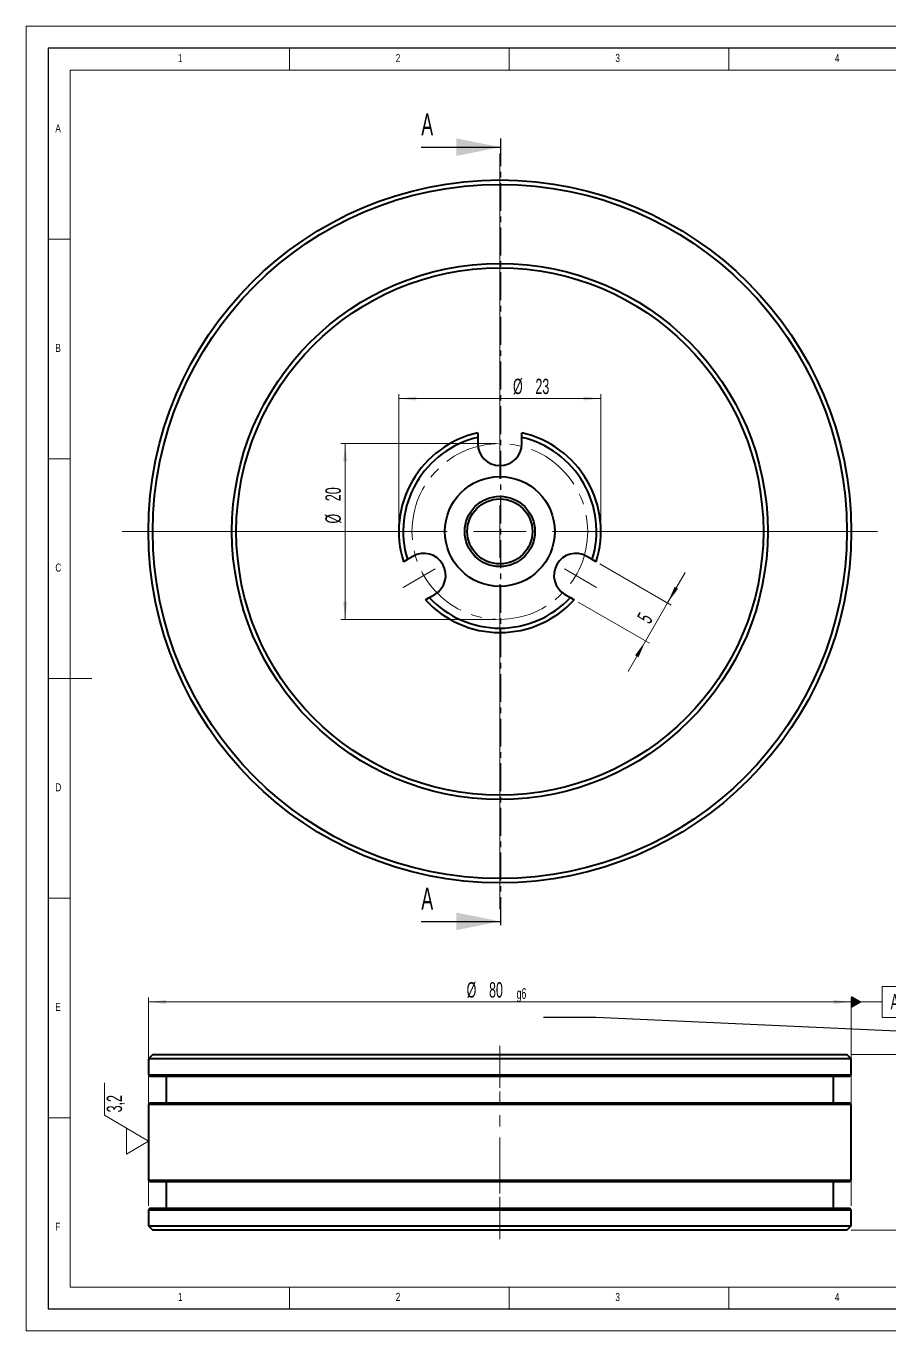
# Model space of a CAD drawing. Header units: millimetres. Extents: x 0 to 420, y 0 to 297.
# Drawn here: x 0 to 196.7, y 0 to 297 of the extents above; entities that cross this region are included whole.
import ezdxf

# ---------------------------------------------------------------- set-up
doc = ezdxf.new("R2010")
doc.units = ezdxf.units.MM
doc.linetypes.add('CENTER', pattern=[10.16, 6.35, -1.27, 1.27, -1.27])
doc.linetypes.add('CENTERX2', pattern=[20.32, 12.7, -2.54, 2.54, -2.54])
doc.styles.add('SLDTEXTSTYLE0', font='TXT', dxfattribs={"width": 0.605})
doc.styles.add('SLDTEXTSTYLE3', font='TXT', dxfattribs={"width": 0.75})
doc.dimstyles.new('SLDDIMSTYLE0', dxfattribs={"dimtxt": 3.5, "dimasz": 4, "dimexe": 0, "dimexo": 0.0625, "dimgap": 0.875, "dimtad": 1, "dimlfac": 0.5, "dimrnd": 1e-09, "dimzin": 12, "dimdsep": 46, "dimtxsty": 'SLDTEXTSTYLE0', "dimsah": 1, "dimcen": 0.09, "dimadec": 0, "dimazin": 0, "dimtfac": 1, "dimtofl": 0, "dimtmove": 0, "dimatfit": 3, "dimfxl": 1, "dimfrac": 2, "dimtolj": 1, "dimtzin": 12, "dimarcsym": 0})
doc.dimstyles.new('SLDDIMSTYLE1', dxfattribs={"dimtxt": 3.5, "dimasz": 4, "dimexe": 0, "dimexo": 0.0625, "dimgap": 0.875, "dimtad": 1, "dimlfac": 0.5, "dimrnd": 1e-09, "dimzin": 12, "dimdsep": 46, "dimtxsty": 'SLDTEXTSTYLE0', "dimsah": 1, "dimcen": 0.09, "dimadec": 0, "dimazin": 0, "dimtfac": 1, "dimtofl": 0, "dimtmove": 0, "dimatfit": 3, "dimfxl": 1, "dimfrac": 2, "dimtolj": 1, "dimtzin": 12, "dimarcsym": 0})
doc.dimstyles.new('SLDDIMSTYLE2', dxfattribs={"dimtxt": 3.5, "dimasz": 4, "dimexe": 0, "dimexo": 0.0625, "dimgap": 0.875, "dimtad": 1, "dimlfac": 0.5, "dimrnd": 1e-09, "dimzin": 12, "dimdsep": 46, "dimtxsty": 'SLDTEXTSTYLE0', "dimsah": 1, "dimcen": 0.09, "dimadec": 0, "dimazin": 0, "dimtfac": 1, "dimtofl": 0, "dimtmove": 0, "dimatfit": 3, "dimfxl": 1, "dimfrac": 2, "dimtolj": 1, "dimtzin": 12, "dimarcsym": 0})
doc.dimstyles.new('SLDDIMSTYLE3', dxfattribs={"dimtxt": 3.5, "dimasz": 4, "dimexe": 0, "dimexo": 0.0625, "dimgap": 0.875, "dimtad": 1, "dimlfac": 0.5, "dimrnd": 1e-09, "dimzin": 12, "dimdsep": 46, "dimtxsty": 'SLDTEXTSTYLE0', "dimsah": 1, "dimcen": 0.09, "dimadec": 0, "dimazin": 0, "dimtol": 1, "dimtp": 0.02, "dimtm": 0.02, "dimtfac": 1, "dimtofl": 0, "dimtmove": 0, "dimatfit": 3, "dimfxl": 1, "dimfrac": 2, "dimtolj": 1, "dimarcsym": 0})
doc.dimstyles.new('SLDDIMSTYLE5', dxfattribs={"dimtxt": 0, "dimasz": 4, "dimexe": 0, "dimexo": 0.0625, "dimgap": 0, "dimtad": 0, "dimtih": 1, "dimtoh": 1, "dimdec": 0, "dimrnd": 1e-09, "dimzin": 0, "dimdsep": 46, "dimtxsty": 'Standard', "dimblk1": 'NONE', "dimblk2": 'NONE', "dimsah": 1, "dimcen": 0.09, "dimadec": 0, "dimazin": 0, "dimtfac": 4, "dimtdec": 0, "dimtofl": 0, "dimtmove": 0, "dimatfit": 3, "dimldrblk": 'NONE', "dimfxl": 1, "dimfrac": 2, "dimtolj": 1, "dimtzin": 0, "dimarcsym": 0})

# ---------------------------------------------------------------- blocks, each defined once
blk = doc.blocks.new('*D11')
at = {"color": 7, "linetype": 'Continuous', "lineweight": 15}
for p, q in [((106.87, 201.97), (71.65, 201.97)), ((72.65, 161.97), (72.65, 201.97)), ((106.87, 161.97), (71.65, 161.97))]:
    blk.add_line(p, q, dxfattribs=at)
for points in [[(72.65, 201.97), (72.2, 197.97), (73.1, 197.97)], [(72.65, 161.97), (73.1, 165.97), (72.2, 165.97)]]:
    blk.add_solid(points, dxfattribs=at)
at = {"color": 7, "linetype": 'Continuous', "lineweight": 15, "char_height": 3.5, "attachment_point": 1, "rotation": 90, "style": 'SLDTEXTSTYLE0'}
for s, insert in [('20', (68.14, 188.88)), ('%%c', (68.14, 183.78))]:
    blk.add_mtext(s, dxfattribs=dict(at, insert=insert))
blk = doc.blocks.new('*D12')
at = {"color": 7, "linetype": 'Continuous', "lineweight": 15}
for p, q in [((130.67, 174.58), (146.91, 165.2)), ((146.05, 165.7), (150.05, 172.63)), ((125.67, 165.92), (141.91, 156.54)), ((141.05, 157.04), (146.05, 165.7)), ((141.05, 157.04), (137.05, 150.11))]:
    blk.add_line(p, q, dxfattribs=at)
for points in [[(146.05, 165.7), (148.44, 168.94), (147.66, 169.39)], [(141.05, 157.04), (138.66, 153.8), (139.44, 153.35)]]:
    blk.add_solid(points, dxfattribs=at)
at = {"color": 7, "linetype": 'Continuous', "lineweight": 15, "insert": (138.97, 162.47), "char_height": 3.5, "attachment_point": 1, "rotation": 60, "style": 'SLDTEXTSTYLE0'}
blk.add_mtext('5', dxfattribs=at)
blk = doc.blocks.new('*D13')
at = {"color": 7, "linetype": 'Continuous', "lineweight": 15}
for p, q in [((84.87, 182.97), (84.87, 213.23)), ((84.87, 212.23), (130.87, 212.23)), ((130.87, 182.97), (130.87, 213.23))]:
    blk.add_line(p, q, dxfattribs=at)
for points in [[(84.87, 212.23), (88.87, 211.78), (88.87, 212.68)], [(130.87, 212.23), (126.87, 212.68), (126.87, 211.78)]]:
    blk.add_solid(points, dxfattribs=at)
at = {"color": 7, "linetype": 'Continuous', "lineweight": 15, "char_height": 3.5, "attachment_point": 1, "style": 'SLDTEXTSTYLE0'}
for s, insert in [('%%c', (110.87, 216.75)), ('23', (115.97, 216.75))]:
    blk.add_mtext(s, dxfattribs=dict(at, insert=insert))
blk = doc.blocks.new('SW_CENTERMARKSYMBOL_0')
at = {"color": 0, "linetype": 'Continuous', "lineweight": 0}
for p, q in [((0, 12), (0, 86)), ((0, 0), (0, 6)), ((-12, 0), (-86, 0)), ((0, 0), (-6, 0)), ((0, 0), (0, -6)), ((0, 0), (6, 0)), ((12, 0), (86, 0)), ((0, -12), (0, -86))]:
    blk.add_line(p, q, dxfattribs=at)
blk = doc.blocks.new('SW_CENTERMARKSYMBOL_1')
at = {"color": 0, "linetype": 'Continuous', "lineweight": 0}
for p, q in [((0, 12), (0, 16.75)), ((0, 0), (0, 6)), ((-12, 0), (-16.75, 0)), ((0, 0), (-6, 0)), ((0, 0), (0, -6)), ((0, 0), (6, 0)), ((12, 0), (16.75, 0)), ((0, -12), (0, -16.75))]:
    blk.add_line(p, q, dxfattribs=at)
blk = doc.blocks.new('*D16')
at = {"color": 7, "linetype": 'Continuous', "lineweight": 15}
for p, q in [((27.87, 28.52), (27.87, 75.88)), ((27.87, 74.88), (117.79, 74.88)), ((27.87, 74.88), (187.87, 74.88)), ((187.87, 28.52), (187.87, 75.88))]:
    blk.add_line(p, q, dxfattribs=at)
for points in [[(27.87, 74.88), (31.87, 74.43), (31.87, 75.33)], [(187.87, 74.88), (183.87, 75.33), (183.87, 74.43)]]:
    blk.add_solid(points, dxfattribs=at)
at = {"color": 7, "linetype": 'Continuous', "lineweight": 15, "attachment_point": 1, "style": 'SLDTEXTSTYLE0'}
for s, insert, char_height in [('%%c', (100.31, 79.39), 3.5), ('80', (105.41, 79.39), 3.5), ('g6', (111.69, 78.04), 2.45)]:
    blk.add_mtext(s, dxfattribs=dict(at, insert=insert, char_height=char_height))
blk = doc.blocks.new('*D17')
at = {"color": 7, "linetype": 'Continuous', "lineweight": 15}
for p, q in [((187.87, 62.92), (207.87, 62.92)), ((206.87, 62.92), (206.87, 22.92)), ((187.87, 22.92), (207.87, 22.92))]:
    blk.add_line(p, q, dxfattribs=at)
for points in [[(206.87, 62.92), (206.42, 58.92), (207.32, 58.92)], [(206.87, 22.92), (207.32, 26.92), (206.42, 26.92)]]:
    blk.add_solid(points, dxfattribs=at)
at = {"color": 7, "linetype": 'Continuous', "lineweight": 15, "attachment_point": 1, "rotation": 90, "style": 'SLDTEXTSTYLE0'}
for s, insert, char_height in [('±0,02', (203.41, 42.26), 2.45), ('20', (202.35, 35.58), 3.5)]:
    blk.add_mtext(s, dxfattribs=dict(at, insert=insert, char_height=char_height))
blk = doc.blocks.new('_NONE')
blk = doc.blocks.new('SW_SFSYMBOL_0')
at = {"color": 0, "linetype": 'Continuous', "lineweight": 0}
for p, q in [((-5, -0.65), (-5, 6.68)), ((5, -6.54), (-5, -0.65)), ((0, -3.6), (0, -9.49)), ((5, -6.54), (0, -9.49))]:
    blk.add_line(p, q, dxfattribs=at)
at = {"color": 0, "linetype": 'Continuous', "lineweight": 0, "insert": (-4.51, 0), "char_height": 3.5, "attachment_point": 1, "rotation": 90, "style": 'SLDTEXTSTYLE0'}
blk.add_mtext('3,2', dxfattribs=at)
blk = doc.blocks.new('SW_DATUMTAG_0')
at = {"color": 0, "linetype": 'Continuous', "lineweight": 0}
for p, q in [((-1.9, -0.81), (-1.9, 6.19)), ((-1.9, 6.19), (5.1, 6.19)), ((5.1, 6.19), (5.1, -0.81)), ((-8.98, 2.69), (-1.9, 2.69)), ((5.1, -0.81), (-1.9, -0.81))]:
    blk.add_line(p, q, dxfattribs=at)
blk.add_solid([(-8.98, 1.29), (-8.98, 4.09), (-6.53, 2.69)], dxfattribs=at)
at = {"color": 0, "linetype": 'Continuous', "lineweight": 0, "insert": (0, 4.51, 0.2), "char_height": 3.5, "attachment_point": 1, "style": 'SLDTEXTSTYLE0'}
blk.add_mtext('A', dxfattribs=at)

msp = doc.modelspace()

# ---------------------------------------------------------------- linework, layer by layer
at = {"color": 7, "linetype": 'Continuous', "lineweight": 0}
for p, q in [((0, 297), (0, 0.017)), ((420, 297), (0, 297)), ((60, 287), (60, 292)), ((110, 292), (110, 287)), ((160, 287), (160, 292)), ((410, 287), (10, 287)), ((10, 287), (10, 10)), ((10, 248.5), (5, 248.5)), ((5, 198.5), (10, 198.5)), ((5, 148.5), (15, 148.5)), ((5, 98.5), (10, 98.5)), ((10, 48.5), (5, 48.5)), ((10, 10), (227.8, 10)), ((60, 5), (60, 10)), ((110, 10), (110, 5)), ((160, 5), (160, 10)), ((0, 0.017), (419.733, 0.02))]:
    msp.add_line(p, q, dxfattribs=at)
at = {"color": 7, "linetype": 'Continuous', "lineweight": 30}
for p, q in [((415, 292), (5, 292)), ((5, 292), (5, 5.017)), ((89.982, 269.442), (107.982, 269.442)), ((89.982, 93.234), (107.982, 93.234)), ((5, 5.017), (227.8, 5.017))]:
    msp.add_line(p, q, dxfattribs=at)
at = {"color": 7, "linetype": 'CENTER', "lineweight": 30}
msp.add_line((107.982, 271.442), (107.982, 91.234), dxfattribs=at)
at = {"color": 7, "linetype": 'Continuous', "lineweight": 40}
for p, q in [((102.865, 204.423), (102.865, 203.397)), ((102.865, 203.397), (102.865, 201.973)), ((112.865, 203.397), (112.865, 204.423)), ((112.865, 201.973), (112.865, 203.397)), ((86.811, 175.591), (85.923, 175.078)), ((88.045, 176.303), (86.811, 175.591)), ((128.919, 175.591), (127.686, 176.303)), ((129.807, 175.078), (128.919, 175.591)), ((90.923, 166.418), (91.811, 166.931)), ((91.811, 166.931), (93.045, 167.643)), ((122.686, 167.643), (123.919, 166.931)), ((123.919, 166.931), (124.807, 166.418)), ((28.865, 62.92), (27.865, 61.92)), ((28.865, 62.92), (186.865, 62.92)), ((187.865, 61.92), (186.865, 62.92)), ((27.865, 61.92), (27.865, 58.32)), ((187.865, 61.92), (27.865, 61.92)), ((187.865, 58.32), (187.865, 61.92)), ((27.865, 58.32), (28.265, 57.92)), ((27.865, 58.32), (187.865, 58.32)), ((187.465, 57.92), (28.265, 57.92)), ((31.865, 57.92), (31.865, 51.92)), ((183.865, 51.92), (183.865, 57.92)), ((187.465, 57.92), (187.865, 58.32)), ((28.265, 51.92), (27.865, 51.52)), ((27.865, 51.52), (27.865, 34.32)), ((187.865, 51.52), (27.865, 51.52)), ((28.265, 51.92), (187.465, 51.92)), ((187.865, 51.52), (187.465, 51.92)), ((187.865, 34.32), (187.865, 51.52)), ((27.865, 34.32), (28.265, 33.92)), ((27.865, 34.32), (187.865, 34.32)), ((187.465, 33.92), (28.265, 33.92)), ((31.865, 33.92), (31.865, 27.92)), ((183.865, 27.92), (183.865, 33.92)), ((187.465, 33.92), (187.865, 34.32)), ((28.265, 27.92), (27.865, 27.52)), ((27.865, 27.52), (27.865, 23.92)), ((187.865, 27.52), (27.865, 27.52)), ((28.265, 27.92), (187.465, 27.92)), ((187.865, 27.52), (187.465, 27.92)), ((187.865, 23.92), (187.865, 27.52)), ((27.865, 23.92), (28.865, 22.92)), ((27.865, 23.92), (187.865, 23.92)), ((186.865, 22.92), (187.865, 23.92)), ((186.865, 22.92), (28.865, 22.92))]:
    msp.add_line(p, q, dxfattribs=at)
at = {"color": 7, "linetype": 'CENTERX2', "lineweight": 0}
for p, q in [((85.825, 169.248), (93.143, 173.473)), ((122.588, 173.473), (129.905, 169.248)), ((107.865, 55.32), (107.865, 64.92)), ((107.865, 31.32), (107.865, 54.52)), ((107.865, 20.92), (107.865, 30.52))]:
    msp.add_line(p, q, dxfattribs=at)
at = {"color": 7, "linetype": 'Continuous', "lineweight": 40}
for radius in [80, 79, 61, 60, 12.5, 8, 7.4]:
    msp.add_circle((107.865, 181.973), radius, dxfattribs=at)
at = {"color": 7, "linetype": 'CENTERX2', "lineweight": 0}
msp.add_circle((107.865, 181.973), 20, dxfattribs=at)
at = {"color": 7, "linetype": 'Continuous', "lineweight": 40}
for centre, radius, start, end in [((107.865, 181.973), 23, 102.55586, 197.44414), ((107.865, 181.973), 22, 103.13656, 196.86344), ((107.865, 201.973), 5, 180, 0), ((107.865, 181.973), 23, 342.55586, 77.44414), ((107.865, 181.973), 22, 343.13656, 76.86344), ((90.545, 171.973), 5, 300, 120), ((125.186, 171.973), 5, 60, 240), ((107.865, 181.973), 23, 222.55586, 317.44414), ((107.865, 181.973), 22, 223.13656, 316.86344)]:
    msp.add_arc(centre, radius, start, end, dxfattribs=at)
at = {"color": 7, "linetype": 'Continuous', "lineweight": 30}
for points in [[(107.982, 269.442), (97.982, 271.442), (97.982, 267.442)], [(107.982, 93.234), (97.982, 95.234), (97.982, 91.234)]]:
    msp.add_solid(points, dxfattribs=at)

# ---------------------------------------------------------------- block references
at = {"color": 7, "linetype": 'Continuous', "lineweight": 0}
for name, p in [('SW_CENTERMARKSYMBOL_0', (107.865, 181.973)), ('SW_CENTERMARKSYMBOL_1', (107.865, 181.973)), ('SW_DATUMTAG_0', (196.846, 72.193)), ('SW_SFSYMBOL_0', (22.865, 49.768))]:
    msp.add_blockref(name, p, dxfattribs=at)

# ---------------------------------------------------------------- texts
at = {"color": 7, "linetype": 'Continuous', "lineweight": 0, "char_height": 1.852, "attachment_point": 1, "style": 'SLDTEXTSTYLE3'}
for s, insert in [('1', (34.583, 290.668)), ('2', (84.167, 290.668)), ('3', (134.167, 290.668)), ('4', (184.167, 290.668)), ('A', (6.667, 274.668)), ('B', (6.667, 224.668)), ('C', (6.667, 174.668)), ('D', (6.667, 124.668)), ('E', (6.667, 74.668)), ('F', (6.667, 24.668)), ('1', (34.583, 8.668)), ('2', (84.167, 8.668)), ('3', (134.167, 8.668)), ('4', (184.167, 8.668))]:
    msp.add_mtext(s, dxfattribs=dict(at, insert=insert))
at = {"color": 7, "linetype": 'Continuous', "char_height": 5, "attachment_point": 1, "style": 'SLDTEXTSTYLE0'}
for insert in [(89.982, 277.11), (89.982, 100.902)]:
    msp.add_mtext('A', dxfattribs=dict(at, insert=insert))

# ---------------------------------------------------------------- dimensions: what is measured, and where the dimension line sits
at = {"color": 7, "linetype": 'Continuous', "lineweight": 15}
for base, p1, p2, text, dimstyle, picture, middle in [((130.865, 212.234), (84.865, 181.973), (130.865, 181.973), '%%c<>', 'SLDDIMSTYLE0', '*D13', (116.095, 212.234)), ((187.865, 74.878), (27.865, 27.52), (187.865, 27.52), '%%c<>g6', 'SLDDIMSTYLE2', '*D16', (107.865, 74.878))]:
    dim = msp.add_linear_dim(base=base, p1=p1, p2=p2, text=text, dimstyle=dimstyle, dxfattribs=at)
    dim.commit()
    dim.dimension.update_dxf_attribs({"geometry": picture, "text_midpoint": middle, "dimtype": 160})
dim = msp.add_linear_dim(base=(72.647, 201.973), p1=(107.865, 161.973), p2=(107.865, 201.973), angle=90, text='%%c<>', dimstyle='SLDDIMSTYLE0', dxfattribs=at)
dim.commit()
dim.dimension.update_dxf_attribs({"geometry": '*D11', "text_midpoint": (72.647, 189.006), "dimtype": 160})
for base, p1, p2, angle, dimstyle, picture, middle in [((146.046, 165.702), (124.807, 166.418), (129.807, 175.078), 60, 'SLDDIMSTYLE1', '*D12', (143.546, 161.372)), ((206.865, 22.92), (186.865, 62.92), (186.865, 22.92), 90, 'SLDDIMSTYLE3', '*D17', (206.865, 42.92))]:
    dim = msp.add_linear_dim(base=base, p1=p1, p2=p2, angle=angle, dimstyle=dimstyle, dxfattribs=at)
    dim.commit()
    dim.dimension.update_dxf_attribs({"geometry": picture, "text_midpoint": middle, "dimtype": 160})

# ---------------------------------------------------------------- leaders
at = {"color": 7, "linetype": 'Continuous', "lineweight": 0, "has_arrowhead": 0}
msp.add_leader([(323.595, 62.52), (129.793, 71.378), (117.793, 71.378)], dimstyle='SLDDIMSTYLE5', dxfattribs=at)

doc.saveas('drawing.dxf')
